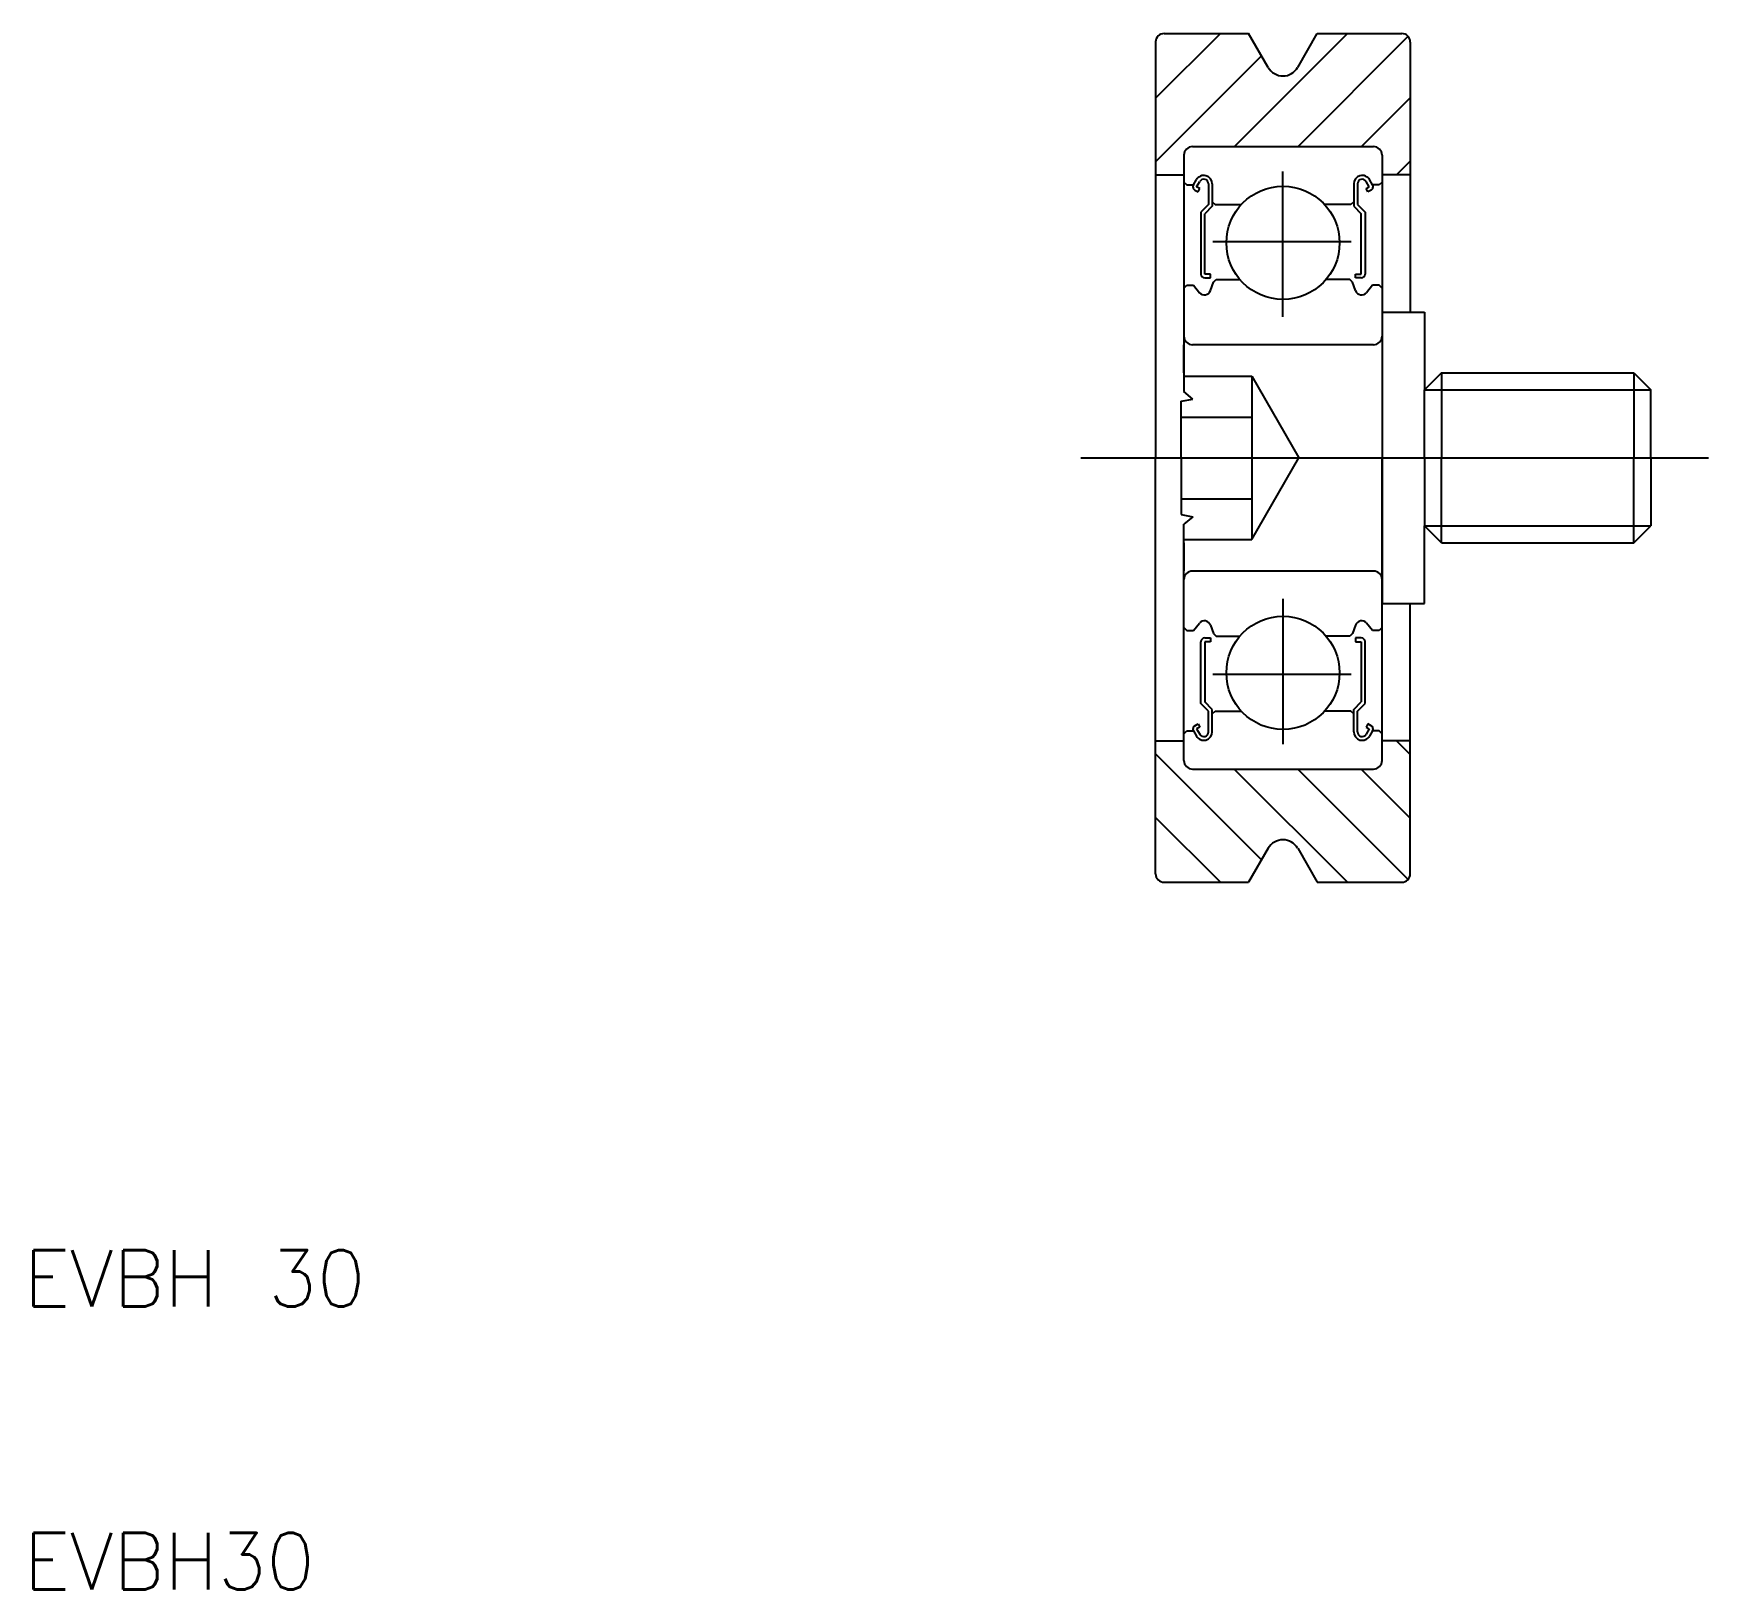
# Model space of a CAD drawing. Extents: x 10.3 to 69.5, y 10 to 65.
import ezdxf

# ---------------------------------------------------------------- set-up
doc = ezdxf.new("R2010")
doc.units = 0
doc.linetypes.add('CENTER', pattern=[50.8, 31.75, -6.35, 6.35, -6.35])
doc.linetypes.add('DASHED', pattern=[19.05, 12.7, -6.35])
doc.layers.get('0').update_dxf_attribs({"linetype": 'CONTINUOUS'})
doc.layers.add('CENTER', color=1, linetype='CENTER')
doc.styles.get("Standard").update_dxf_attribs({"font": 'txt.shx'})

msp = doc.modelspace()

# ---------------------------------------------------------------- linework, layer by layer
at = {"color": 3, "linetype": 'CONTINUOUS'}
for p, q in [((50, 62.712), (52.288, 65)), ((52.78, 60.999), (56.78, 64.999)), ((55.025, 60.999), (58.925, 64.9)), ((50, 60.467), (53.743, 64.21)), ((57.27, 60.999), (59.002, 62.731)), ((58.516, 60), (59.002, 60.486)), ((58.516, 40), (59.002, 39.514)), ((50, 39.533), (53.743, 35.79)), ((52.78, 39.001), (56.78, 35.001)), ((55.025, 39.001), (58.925, 35.1)), ((57.27, 39.001), (59.002, 37.269)), ((50, 37.288), (52.288, 35))]:
    msp.add_line(p, q, dxfattribs=at)
at = {"color": 7, "linetype": 'CONTINUOUS'}
for p, q in [((50, 64.7), (50, 50)), ((50.3, 65), (53.289, 65)), ((53.981, 63.8), (53.289, 65)), ((55.021, 63.8), (55.713, 64.999)), ((55.713, 64.999), (58.702, 64.999)), ((59, 64.699), (59, 55.149)), ((51.302, 61), (57.702, 61)), ((51, 60.699), (51, 52.349)), ((58.002, 60.7), (58.002, 50)), ((50, 60), (51, 60)), ((51.335, 59.65), (51.444, 59.834)), ((57.669, 59.65), (57.56, 59.834)), ((59, 60), (58.002, 60)), ((51.002, 59.75), (51.102, 59.65)), ((51.102, 59.65), (51.335, 59.65)), ((51.384, 59.468), (51.5, 59.401)), ((51.451, 59.583), (51.56, 59.767)), ((51.566, 59.517), (51.451, 59.583)), ((51.5, 59.401), (51.566, 59.517)), ((51.869, 59.684), (51.869, 58.95)), ((52.002, 59.684), (52.002, 58.895)), ((57.002, 59.684), (57.002, 58.895)), ((57.135, 59.684), (57.135, 58.95)), ((57.438, 59.517), (57.553, 59.583)), ((57.504, 59.401), (57.438, 59.517)), ((57.553, 59.583), (57.444, 59.767)), ((57.62, 59.468), (57.504, 59.401)), ((57.902, 59.65), (57.669, 59.65)), ((58.002, 59.75), (57.902, 59.65)), ((51.869, 58.95), (51.602, 58.683)), ((51.602, 58.683), (51.602, 56.498)), ((52.002, 58.895), (51.735, 58.628)), ((51.735, 56.498), (51.735, 58.628)), ((52.002, 59.05), (52.102, 58.95)), ((52.102, 58.95), (53.026, 58.95)), ((56.902, 58.95), (55.978, 58.95)), ((57.002, 59.05), (56.902, 58.95)), ((57.002, 58.895), (57.269, 58.628)), ((57.135, 58.95), (57.402, 58.683)), ((57.269, 56.498), (57.269, 58.628)), ((57.402, 58.683), (57.402, 56.498)), ((51.935, 56.498), (51.735, 56.498)), ((51.735, 56.365), (51.935, 56.365)), ((51.935, 56.365), (51.935, 56.498)), ((52.041, 56.206), (52.141, 56.3)), ((52.141, 56.3), (52.982, 56.3)), ((56.863, 56.3), (56.022, 56.3)), ((56.963, 56.206), (56.863, 56.3)), ((57.069, 56.365), (57.069, 56.498)), ((57.069, 56.498), (57.269, 56.498)), ((57.269, 56.365), (57.069, 56.365)), ((51.002, 56), (51.102, 56.1)), ((51.102, 56.1), (51.335, 56.1)), ((51.335, 56.1), (51.55, 55.838)), ((51.935, 55.917), (52.041, 56.206)), ((57.069, 55.917), (56.963, 56.206)), ((57.669, 56.1), (57.454, 55.838)), ((57.902, 56.1), (57.669, 56.1)), ((58.002, 56), (57.902, 56.1)), ((58.002, 55.149), (59.002, 55.149)), ((58.002, 55.149), (58.002, 44.851)), ((59.002, 55.149), (59.5, 55.149)), ((59.5, 55.149), (59.5, 52.4)), ((51, 53), (51, 53.999)), ((57.702, 54), (51.302, 54)), ((51, 53), (51, 52.349)), ((60.1, 53), (59.5, 52.4)), ((60.1, 53), (66.9, 53)), ((60.1, 53), (60.1, 50)), ((66.9, 53), (67.5, 52.4)), ((66.9, 53), (66.9, 50)), ((51.312, 52.08), (51, 52.349)), ((59.5, 50), (59.5, 52.4)), ((67.5, 50), (67.5, 52.4)), ((50.9, 52), (51.312, 52.08)), ((50.9, 50), (50.9, 52)), ((50, 35.3), (50, 50)), ((50.9, 50), (50.9, 48)), ((58.002, 39.3), (58.002, 50)), ((59.5, 50), (59.5, 47.6)), ((60.1, 47), (60.1, 50)), ((66.9, 47), (66.9, 50)), ((67.5, 50), (67.5, 47.6)), ((50.9, 48), (51.312, 47.92)), ((51.312, 47.92), (51, 47.651)), ((51, 47), (51, 47.651)), ((51, 39.301), (51, 47.651)), ((59.5, 44.851), (59.5, 47.6)), ((60.1, 47), (59.5, 47.6)), ((66.9, 47), (67.5, 47.6)), ((51, 47), (51, 46.001)), ((60.1, 47), (66.9, 47)), ((57.702, 46), (51.302, 46)), ((58.002, 44.851), (59.002, 44.851)), ((58.002, 44.65), (58.002, 44.65)), ((59, 35.301), (59, 44.851)), ((59.002, 44.851), (59.5, 44.851)), ((51.002, 44), (51.102, 43.9)), ((51.102, 43.9), (51.335, 43.9)), ((51.335, 43.9), (51.55, 44.162)), ((51.935, 44.083), (52.041, 43.794)), ((57.069, 44.083), (56.963, 43.794)), ((57.669, 43.9), (57.454, 44.162)), ((57.902, 43.9), (57.669, 43.9)), ((58.002, 44), (57.902, 43.9)), ((51.602, 41.317), (51.602, 43.502)), ((51.735, 43.635), (51.935, 43.635)), ((51.935, 43.502), (51.735, 43.502)), ((51.735, 43.502), (51.735, 41.372)), ((51.935, 43.635), (51.935, 43.502)), ((52.041, 43.794), (52.141, 43.7)), ((52.141, 43.7), (52.982, 43.7)), ((56.863, 43.7), (56.022, 43.7)), ((56.963, 43.794), (56.863, 43.7)), ((57.069, 43.635), (57.069, 43.502)), ((57.269, 43.635), (57.069, 43.635)), ((57.069, 43.502), (57.269, 43.502)), ((57.269, 43.502), (57.269, 41.372)), ((57.402, 41.317), (57.402, 43.502)), ((58.002, 41.975), (58.002, 41.975)), ((51.869, 41.05), (51.602, 41.317)), ((52.002, 41.105), (51.735, 41.372)), ((51.869, 40.316), (51.869, 41.05)), ((52.002, 40.316), (52.002, 41.105)), ((52.002, 40.95), (52.102, 41.05)), ((52.102, 41.05), (53.026, 41.05)), ((56.902, 41.05), (55.978, 41.05)), ((57.002, 40.95), (56.902, 41.05)), ((57.002, 41.105), (57.269, 41.372)), ((57.002, 40.316), (57.002, 41.105)), ((57.135, 41.05), (57.402, 41.317)), ((57.135, 40.316), (57.135, 41.05)), ((51.002, 40.25), (51.102, 40.35)), ((51.102, 40.35), (51.335, 40.35)), ((51.335, 40.35), (51.444, 40.166)), ((51.384, 40.532), (51.5, 40.599)), ((51.566, 40.483), (51.451, 40.417)), ((51.451, 40.417), (51.56, 40.233)), ((51.5, 40.599), (51.566, 40.483)), ((57.504, 40.599), (57.438, 40.483)), ((57.438, 40.483), (57.553, 40.417)), ((57.553, 40.417), (57.444, 40.233)), ((57.62, 40.532), (57.504, 40.599)), ((57.669, 40.35), (57.56, 40.166)), ((57.902, 40.35), (57.669, 40.35)), ((58.002, 40.25), (57.902, 40.35)), ((50, 40), (51, 40)), ((59, 40), (58.002, 40)), ((51.302, 39), (57.702, 39)), ((53.981, 36.2), (53.289, 35)), ((55.021, 36.2), (55.713, 35.001)), ((50.3, 35), (53.289, 35)), ((55.713, 35.001), (58.702, 35.001))]:
    msp.add_line(p, q, dxfattribs=at)
at = {"color": 3, "linetype": 'DASHED'}
for p, q in [((51, 52.887), (53.4, 52.887)), ((53.4, 52.887), (55.067, 50)), ((53.4, 52.887), (53.4, 47.113)), ((50.9, 51.443), (53.4, 51.443)), ((53.4, 47.113), (55.067, 50)), ((50.9, 48.557), (53.4, 48.557)), ((51, 47.113), (53.4, 47.113))]:
    msp.add_line(p, q, dxfattribs=at)
at = {"color": 3}
for p, q in [((59.5, 52.4), (67.5, 52.4)), ((59.5, 47.6), (67.5, 47.6))]:
    msp.add_line(p, q, dxfattribs=at)
at = {"color": 7, "linetype": 'CONTINUOUS'}
for centre in [(54.502, 57.6), (54.502, 42.4)]:
    msp.add_circle(centre, 2, dxfattribs=at)
for centre, radius, start, end in [((50.3, 64.7), 0.3, 90, 180), ((58.7, 64.699), 0.3, 0, 90), ((54.501, 64.1), 0.6, 210, 330), ((51.302, 60.7), 0.3, 90, 180), ((57.702, 60.7), 0.3, 0, 90), ((51.703, 59.684), 0.299, 0, 150.00017), ((51.703, 59.684), 0.166, 0, 150.00436), ((57.301, 59.684), 0.299, 29.99983, 180), ((57.301, 59.684), 0.166, 29.99564, 180), ((51.451, 59.583), 0.133, 149.9969, 240.00125), ((57.553, 59.583), 0.133, 299.99875, 30.0031), ((51.735, 56.498), 0.133, 180.00005, 270.00003), ((57.269, 56.498), 0.133, 269.99997, 359.99995), ((51.721, 55.981), 0.224, 220.00096, 343.1517), ((57.283, 55.981), 0.224, 196.8483, 319.99904), ((51.302, 54.3), 0.3, 180, 270), ((57.702, 54.3), 0.3, 270, 0), ((51.302, 45.7), 0.3, 90, 180), ((57.702, 45.7), 0.3, 0, 90), ((51.721, 44.019), 0.224, 16.8483, 139.99904), ((57.283, 44.019), 0.224, 40.00096, 163.1517), ((51.735, 43.502), 0.133, 89.99997, 179.99995), ((57.269, 43.502), 0.133, 0.00005, 90.00003), ((51.451, 40.417), 0.133, 119.99875, 210.0031), ((51.703, 40.316), 0.299, 209.99983, 0), ((51.703, 40.316), 0.166, 209.99564, 0), ((57.301, 40.316), 0.299, 180, 330.00017), ((57.301, 40.316), 0.166, 180, 330.00436), ((57.553, 40.417), 0.133, 329.9969, 60.00125), ((51.302, 39.3), 0.3, 180, 270), ((57.702, 39.3), 0.3, 270, 0), ((54.501, 35.9), 0.6, 30, 150), ((50.3, 35.3), 0.3, 180, 270), ((58.7, 35.301), 0.3, 270, 0)]:
    msp.add_arc(centre, radius, start, end, dxfattribs=at)
at = {"layer": 'CENTER', "color": 1, "linetype": 'CENTER'}
for p, q in [((54.502, 54.981), (54.502, 60.121)), ((52.027, 57.647), (56.916, 57.647)), ((47.363, 50), (69.54, 50)), ((54.502, 45.019), (54.502, 39.879)), ((52.027, 42.353), (56.916, 42.353))]:
    msp.add_line(p, q, dxfattribs=at)

# ---------------------------------------------------------------- texts
at = {"color": 7, "linetype": 'CONTINUOUS'}
for s, p in [('EVBH 30', (10, 20)), ('EVBH30', (10, 10))]:
    msp.add_text(s, height=2, dxfattribs=at).set_placement(p)

doc.saveas('drawing.dxf')
